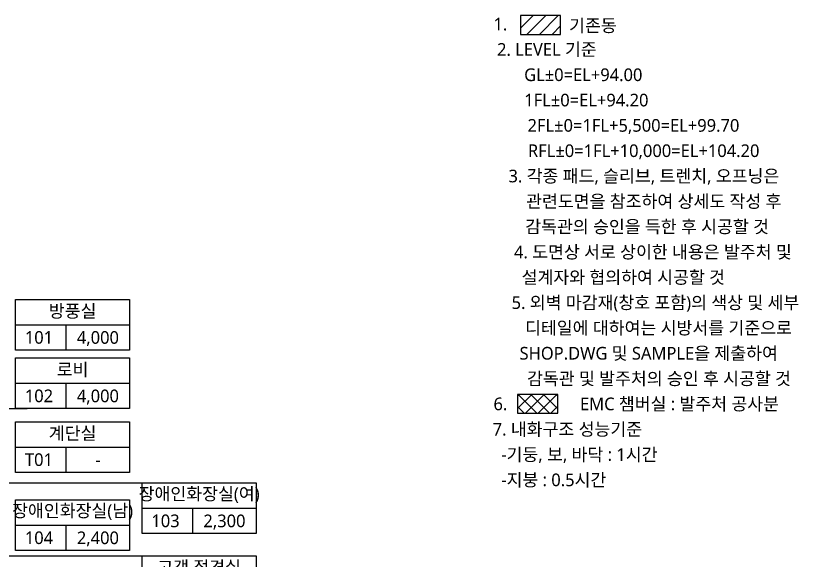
# Model space of a CAD drawing. Header units: millimetres. Extents: x -145104 to 501096, y 3876 to 113496.
# Drawn here: x 125798 to 162911, y 59722 to 85537 of the extents above; entities that cross this region are included whole.
import ezdxf
from ezdxf.enums import TextEntityAlignment as Align

# ---------------------------------------------------------------- set-up
doc = ezdxf.new("R2010")
doc.units = ezdxf.units.MM
doc.header["$LTSCALE"] = 200
for name, color, linetype in [('3TXT', 3, 'Continuous'), ('HAT', 8, 'Continuous'), ('SYM-LEAD', 6, 'Continuous'), ('SYM-LEVEL', 7, 'Continuous'), ('TEXT', 3, 'Continuous'), ('TEXT-NOTE', 6, 'Continuous')]:
    doc.layers.add(name, color=color, linetype=linetype)
doc.styles.add('$0$스타일1', font='malgun.ttf')
doc.styles.add('스타일1', font='malgun.ttf')
doc.dimstyles.new('DIM-QD 1', dxfattribs={"dimtxt": 3, "dimasz": 1.5, "dimexe": 1, "dimexo": 0, "dimgap": 1, "dimtad": 1, "dimdec": 3, "dimdsep": 46, "dimlunit": 6, "dimtxsty": '$0$스타일1', "dimblk1": 'ARCHTICK', "dimblk2": 'ARCHTICK', "dimsah": 1, "dimcen": 0, "dimclrd": 256, "dimclre": 256, "dimclrt": 3, "dimazin": 2, "dimtfac": 1, "dimtdec": 3, "dimtix": 1, "dimtmove": 2, "dimatfit": 3, "dimldrblk": 'ARCHTICK', "dimfxl": 1, "dimtolj": 1, "dimtzin": 0, "dimarcsym": 0})

# ---------------------------------------------------------------- blocks, each defined once
blk = doc.blocks.new('room')
at = {"layer": 'TEXT-NOTE'}
for p, q in [((0, 0), (0, 12)), ((0, 12), (27, 12)), ((27, 12), (27, 0)), ((0, 6), (27, 6)), ((12, 0), (12, 6)), ((27, 0), (0, 0))]:
    blk.add_line(p, q, dxfattribs=at)
at = {"layer": 'TEXT-NOTE', "color": 3, "style": '스타일1'}
for tag, p in [('실명', (13.5, 9.28)), ('101', (5.53, 3.02)), ('2400', (19.5, 3))]:
    blk.add_attdef(tag, text='', height=3, dxfattribs=at).set_placement(p, align=Align.MIDDLE)
blk = doc.blocks.new('_ARCHTICK')
at = {"color": 0, "linetype": 'ByBlock', "const_width": 0.15}
blk.add_lwpolyline([(-0.5, -0.5), (0.5, 0.5)], dxfattribs=at)
blk = doc.blocks.new('LEVEL1')
at = {"layer": 'SYM-LEVEL'}
h = blk.add_hatch(color=6, dxfattribs=at)
edge = h.paths.add_edge_path()
edge.add_ellipse((4.87, 0), major_axis=(1.77, 1.77), ratio=1, start_angle=405, end_angle=495)
edge.add_line((2.37, 0), (4.87, 0))
edge.add_line((4.87, 0), (4.87, 2.5))
edge = h.paths.add_edge_path()
edge.add_ellipse((4.87, 0), major_axis=(1.77, 1.77), ratio=1, start_angle=225, end_angle=315)
edge.add_line((7.37, 0), (4.87, 0))
edge.add_line((4.87, 0), (4.87, -2.5))
at = {"layer": 'SYM-LEVEL', "color": 6}
for p, q in [((4.87, 4.87), (4.87, -4.87)), ((0, 0), (9.74, 0)), ((9.07, 0), (31.8, 0))]:
    blk.add_line(p, q, dxfattribs=at)
blk.add_ellipse((4.87, 0), major_axis=(1.77, 1.77), ratio=1, start_param=5.497787, end_param=11.780972, dxfattribs=at)
at = {"layer": 'SYM-LEVEL', "color": 3, "style": '스타일1'}
for tag, p in [('1층-바닥마감', (8.16, 1.11)), ('EL-+100', (8.16, -3.93))]:
    blk.add_attdef(tag, p, '', height=3, dxfattribs=at)

msp = doc.modelspace()

# ---------------------------------------------------------------- hatches: boundary and pattern name
at = {"layer": 'HAT'}
h = msp.add_hatch(dxfattribs=at)
h.set_pattern_fill('ANSI31', color=256, scale=133.333333)
h.set_pattern_definition([(45, (2109, -422.64), (-299.3419, 299.3419), [])])
h.paths.add_polyline_path([(149741.8, 85537.4), (149741.8, 84648.7), (151639.6, 84648.7), (151639.6, 85537.4)])
h = msp.add_hatch(dxfattribs=at)
h.set_pattern_fill('ANSI37', color=256, scale=133.3333)
h.set_pattern_definition([(45, (1172.82, -16848.75), (-299.3418, 299.3418), []), (135, (1172.82, -16848.75), (-299.3418, -299.3418), [])])
h.paths.add_polyline_path([(149601.7, 67587.5), (149601.7, 66698.7), (151499.5, 66698.7), (151499.5, 67587.5)])

# ---------------------------------------------------------------- linework, layer by layer
at = {"layer": 'HAT', "color": 6}
for points in [[(149741.8, 84648.7), (151639.6, 84648.7), (151639.6, 85537.4), (149741.8, 85537.4)], [(149601.7, 66698.7), (151499.5, 66698.7), (151499.5, 67587.5), (149601.7, 67587.5)]]:
    msp.add_lwpolyline(points, close=True, dxfattribs=at)

# ---------------------------------------------------------------- block references
at = {"layer": 'SYM-LEVEL'}
ref = msp.add_blockref('LEVEL1', (119979.1, 66920.6), dxfattribs=dict(at, xscale=-200.0000000000001, yscale=200.0000000000001, zscale=200.0000000000001, rotation=180))
ref.add_attrib('EL-+100', 'FH+93.35', (121610.5, 67106.6), dxfattribs={"color": 3, "height": 600, "style": '스타일1'})
at = {"layer": 'TEXT-NOTE'}
ref = msp.add_blockref('room', (125797.6, 69685.3), dxfattribs=dict(at, xscale=200, yscale=200, zscale=200))
ref.add_attrib('2400', '4,000', dxfattribs={"color": 3, "height": 600, "style": '스타일1'}).set_placement((129697.6, 70285.3), align=Align.MIDDLE_CENTER)
ref.add_attrib('101', '101', dxfattribs={"color": 3, "height": 600, "style": '스타일1'}).set_placement((126902.9, 70288.9), align=Align.MIDDLE)
ref.add_attrib('실명', '방풍실', dxfattribs={"color": 3, "height": 600, "style": '스타일1'}).set_placement((128497.6, 71541.7), align=Align.MIDDLE)
ref = msp.add_blockref('room', (125797.6, 66915.4), dxfattribs=dict(at, xscale=200, yscale=200, zscale=200))
ref.add_attrib('2400', '4,000', dxfattribs={"color": 3, "height": 600, "style": '스타일1'}).set_placement((129697.6, 67515.4), align=Align.MIDDLE_CENTER)
ref.add_attrib('101', '102', dxfattribs={"color": 3, "height": 600, "style": '스타일1'}).set_placement((126902.9, 67519), align=Align.MIDDLE)
ref.add_attrib('실명', '로비', dxfattribs={"color": 3, "height": 600, "style": '스타일1'}).set_placement((128497.6, 68771.8), align=Align.MIDDLE)
ref = msp.add_blockref('room', (125797.6, 63892), dxfattribs=dict(at, xscale=200, yscale=200, zscale=200))
ref.add_attrib('2400', '-', dxfattribs={"color": 3, "height": 600, "style": '스타일1'}).set_placement((129697.6, 64492), align=Align.MIDDLE_CENTER)
ref.add_attrib('101', 'T01', dxfattribs={"color": 3, "height": 600, "style": '스타일1'}).set_placement((126902.9, 64495.6), align=Align.MIDDLE)
ref.add_attrib('실명', '계단실', dxfattribs={"color": 3, "height": 600, "style": '스타일1'}).set_placement((128497.6, 65748.4), align=Align.MIDDLE)
ref = msp.add_blockref('room', (131797.6, 60992), dxfattribs=dict(at, xscale=200, yscale=200, zscale=200))
ref.add_attrib('2400', '2,300', dxfattribs={"color": 3, "height": 600, "style": '스타일1'}).set_placement((135697.6, 61592), align=Align.MIDDLE_CENTER)
ref.add_attrib('101', '103', dxfattribs={"color": 3, "height": 600, "style": '스타일1'}).set_placement((132902.9, 61595.6), align=Align.MIDDLE)
ref.add_attrib('실명', '장애인화장실(여)', dxfattribs={"color": 3, "height": 600, "style": '스타일1'}).set_placement((134497.6, 62848.4), align=Align.MIDDLE)
ref = msp.add_blockref('room', (125797.6, 60190.2), dxfattribs=dict(at, xscale=200, yscale=200, zscale=200))
ref.add_attrib('2400', '2,400', dxfattribs={"color": 3, "height": 600, "style": '스타일1'}).set_placement((129697.6, 60790.2), align=Align.MIDDLE_CENTER)
ref.add_attrib('101', '104', dxfattribs={"color": 3, "height": 600, "style": '스타일1'}).set_placement((126902.9, 60793.8), align=Align.MIDDLE)
ref.add_attrib('실명', '장애인화장실(남)', dxfattribs={"color": 3, "height": 600, "style": '스타일1'}).set_placement((128497.6, 62046.6), align=Align.MIDDLE)
ref = msp.add_blockref('room', (131797.6, 57542), dxfattribs=dict(at, xscale=200, yscale=200, zscale=200))
ref.add_attrib('2400', '3,000', dxfattribs={"color": 3, "height": 600, "style": '스타일1'}).set_placement((135697.6, 58142), align=Align.MIDDLE_CENTER)
ref.add_attrib('101', 'H/105', dxfattribs={"color": 3, "height": 600, "style": '스타일1'}).set_placement((132902.9, 58145.6), align=Align.MIDDLE)
ref.add_attrib('실명', '고객 접견실', dxfattribs={"color": 3, "height": 600, "style": '스타일1'}).set_placement((134497.6, 59398.4), align=Align.MIDDLE)

# ---------------------------------------------------------------- texts
at = {"layer": '3TXT', "style": '스타일1'}
for s, p in [('1. ', (148884.7, 85137.3)), ('2. LEVEL 기준', (150986.3, 83937.3)), ('   GL±0=EL+94.00', (152408.5, 82737.3)), ('   1FL±0=EL+94.20', (152553.6, 81537.3)), ('   2FL±0=1FL+5,500=EL+99.70', (154787.7, 80337.3)), ('   RFL±0=1FL+10,000=EL+104.20', (155272.1, 79137.3)), ('3. 각종 패드, 슬리브, 트렌치, 오프닝은', (155589, 77937.3)), ('   관련도면을 참조하여 상세도 작성 후 ', (155851.5, 76737.3)), ('   감독관의 승인을 득한 후 시공할 것', (155434.1, 75537.3)), ('4. 도면상 서로 상이한 내용은 발주처 및   ', (156319.5, 74337.3)), ('   설계자와 협의하여 시공할 것', (154305.9, 73137.3)), ('5. 외벽 마감재(창호 포함)의 색상 및 세부', (156133.6, 71937.3)), ('   디테일에 대하여는 시방서를 기준으로', (155975.4, 70737.3)), ('   SHOP.DWG 및 SAMPLE을 제출하여', (155511.8, 69537.3)), ('   감독관 및 발주처의 승인 후 시공할 것', (155998.3, 68337.3)), ('6. ', (148884.7, 67137.3))]:
    msp.add_text(s, height=600, dxfattribs=at).set_placement(p, align=Align.MIDDLE_CENTER)
for s, p in [('7. 내화구조 성능기준', (148416.7, 65937.3)), ('  -기둥, 보, 바닥 : 1시간', (148416.7, 64737.3)), ('  -지붕 : 0.5시간', (148416.7, 63537.3))]:
    msp.add_text(s, height=600, dxfattribs=at).set_placement(p, align=Align.MIDDLE_LEFT)
at = {"layer": 'TEXT', "style": '스타일1'}
msp.add_text('기존동', height=600, dxfattribs=at).set_placement((152040.6, 84588.2), align=Align.BOTTOM_LEFT)
msp.add_text('EMC 챔버실 : 발주처 공사분', height=600, dxfattribs=at).set_placement((157276.3, 67137.3), align=Align.MIDDLE_CENTER)

# ---------------------------------------------------------------- leaders
at = {"layer": 'SYM-LEAD'}
for points in [[(93075.9, 63392), (126918, 63392), (131797.6, 63392)], [(111108.2, 59942), (126918, 59942), (131797.6, 59942)]]:
    msp.add_leader(points, dimstyle='DIM-QD 1', override={"dimscale": 200, "dimasz": 1.5, "dimtad": 0, "dimclrd": 6, "dimldrblk": 'DOT'}, dxfattribs=at)

doc.saveas('drawing.dxf')
